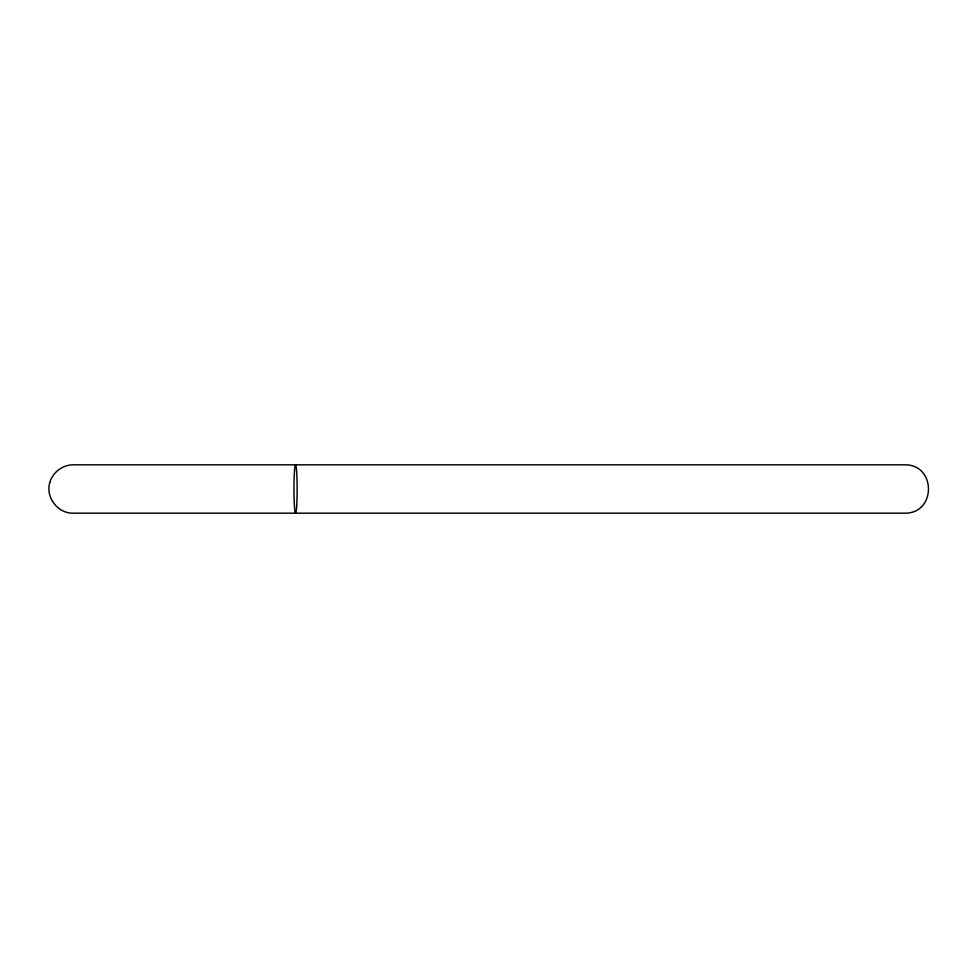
<?xml version="1.0" encoding="UTF-8"?>
<svg xmlns="http://www.w3.org/2000/svg" width="978" height="978" viewBox="0 0 978 978"><rect width="100%" height="100%" fill="white"/><g stroke="black" fill="none" stroke-linecap="round" stroke-linejoin="round"><path stroke-width="1.47" d="M49.731 482.741C45.477 497.484 57.812 513.462 73.13 513.181L904.772 513.181C936.349 513.56 936.349 464.44 904.772 464.819L73.13 464.819C62.433 464.88 52.555 472.423 49.731 482.741M296.664 506.066A24.144 1.577 -90 0 0 295.955 465.675A24.144 1.577 -90 0 0 294.023 495.259A24.144 1.577 -90 0 0 296.664 506.066"/></g></svg>
